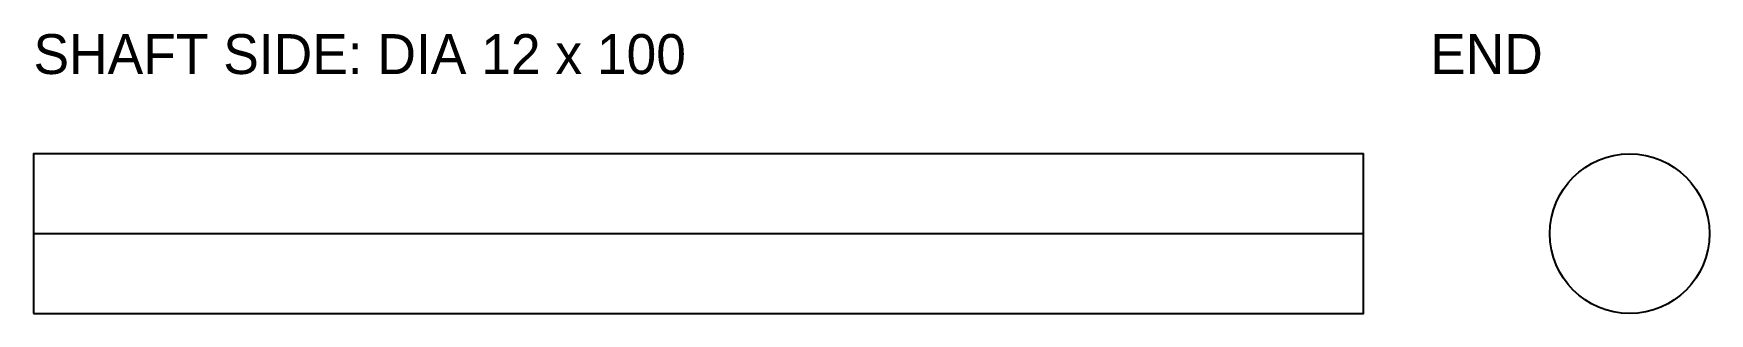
# Model space of a CAD drawing. Header units: millimetres. Extents: x 0 to 126, y 0 to 21.
import ezdxf

# ---------------------------------------------------------------- set-up
doc = ezdxf.new("R2010")
doc.units = ezdxf.units.MM
for name, color, linetype in [('CENTER', 4, 'Continuous'), ('LABEL', 2, 'Continuous'), ('OUTLINE', 7, 'Continuous')]:
    doc.layers.add(name, color=color, linetype=linetype)

msp = doc.modelspace()

# ---------------------------------------------------------------- linework, layer by layer
at = {"layer": 'CENTER'}
msp.add_line((0, 6), (100, 6), dxfattribs=at)
at = {"layer": 'OUTLINE'}
msp.add_lwpolyline([(0, 0), (100, 0), (100, 12), (0, 12)], close=True, dxfattribs=at)
msp.add_circle((120, 6), 6, dxfattribs=at)

# ---------------------------------------------------------------- texts
at = {"layer": 'LABEL'}
for s, p in [('SHAFT SIDE: DIA 12 x 100', (0, 18)), ('END', (105, 18))]:
    msp.add_text(s, height=3, dxfattribs=at).set_placement(p)

doc.saveas('drawing.dxf')
